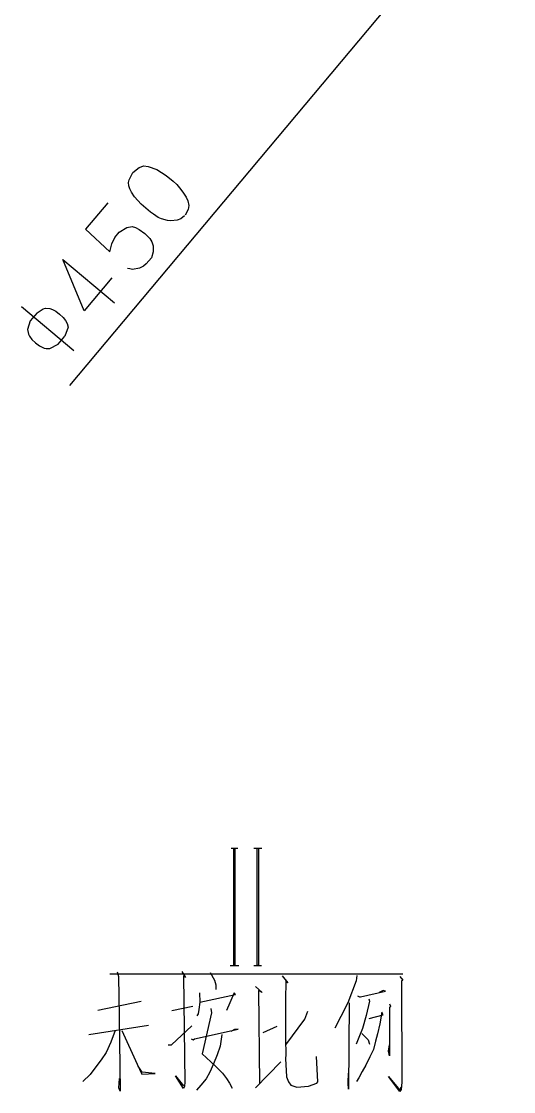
# Model space of a CAD drawing. Extents: x 0 to 8410, y 0 to 11890.
# Drawn here: x 5272.2 to 5470, y 7915.6 to 8345.3 of the extents above; entities that cross this region are included whole.
import ezdxf

# ---------------------------------------------------------------- set-up
doc = ezdxf.new("R2010")
doc.units = 0
doc.header["$MEASUREMENT"] = 0
doc.layers.add('6', color=7, linetype='Continuous')
doc.layers.add('8', color=7, linetype='Continuous')

# ---------------------------------------------------------------- blocks, each defined once
blk = doc.blocks.new('BLKENT218')
at = {"layer": '6', "color": 1, "linetype": 'Continuous'}
for p, q in [((5333.49, 8464.19), (5470.03, 8349.62)), ((5439.39, 8375.33), (5291.6, 8199.19))]:
    blk.add_line(p, q, dxfattribs=at)
at = {"layer": '6', "color": 2, "linetype": 'Continuous'}
for p, q in [((5316.93, 8284.61), (5319.58, 8286.68)), ((5319.58, 8286.68), (5321.39, 8287.31)), ((5321.39, 8287.31), (5323.21, 8287.09)), ((5323.21, 8287.09), (5326.61, 8285.91)), ((5326.61, 8285.91), (5330.4, 8283.46)), ((5315.3, 8280.71), (5315.46, 8281.77)), ((5315.46, 8281.77), (5316.93, 8284.61)), ((5330.4, 8283.46), (5333.19, 8281.12)), ((5315.41, 8279.31), (5315.3, 8280.71)), ((5315.85, 8278.1), (5315.41, 8279.31)), ((5316.41, 8276.8), (5315.85, 8278.1)), ((5333.19, 8281.12), (5334.63, 8279.79)), ((5334.63, 8279.79), (5336.32, 8277.89)), ((5336.32, 8277.89), (5337.42, 8276.37)), ((5317.6, 8274.96), (5316.41, 8276.8)), ((5320.36, 8271.93), (5317.6, 8274.96)), ((5337.42, 8276.37), (5338.46, 8274.78)), ((5338.46, 8274.78), (5339.07, 8273.31)), ((5339.07, 8273.31), (5339.54, 8271.48)), ((5306.98, 8272.53), (5298.03, 8261.88)), ((5324.11, 8268.78), (5320.36, 8271.93)), ((5325.25, 8267.95), (5324.11, 8268.78)), ((5339.18, 8269.75), (5338.02, 8267.5)), ((5339.54, 8271.48), (5339.18, 8269.75)), ((5327.19, 8266.56), (5325.25, 8267.95)), ((5328.45, 8266.1), (5327.19, 8266.56)), ((5330.97, 8265.41), (5328.45, 8266.1)), ((5332.3, 8265.25), (5330.97, 8265.41)), ((5334.77, 8265.58), (5332.3, 8265.25)), ((5336.29, 8266.09), (5334.77, 8265.58)), ((5337.79, 8267.22), (5336.29, 8266.09)), ((5298.03, 8261.88), (5307.75, 8252.77)), ((5309.74, 8258.62), (5311.45, 8260.65)), ((5311.45, 8260.65), (5314.54, 8262.6)), ((5314.54, 8262.6), (5316.67, 8262.96)), ((5316.67, 8262.96), (5318.05, 8262.64)), ((5318.05, 8262.64), (5319.57, 8261.84)), ((5319.57, 8261.84), (5321.83, 8260.18)), ((5321.83, 8260.18), (5323.8, 8258.17)), ((5307.75, 8252.77), (5308.51, 8256.07)), ((5308.51, 8256.07), (5309.74, 8258.62)), ((5323.8, 8258.17), (5324.63, 8256.76)), ((5324.63, 8256.76), (5325.17, 8255.23)), ((5325.18, 8252.84), (5324.46, 8250.46)), ((5325.17, 8255.23), (5325.18, 8252.84)), ((5297.45, 8229.16), (5288.81, 8249.79)), ((5288.81, 8249.79), (5309.61, 8232.33)), ((5322.34, 8247.93), (5321.24, 8247.06)), ((5324.46, 8250.46), (5322.34, 8247.93)), ((5315.8, 8246.02), (5314.8, 8246.14)), ((5316.84, 8245.74), (5315.8, 8246.02)), ((5319.65, 8246.25), (5316.84, 8245.74)), ((5321.24, 8247.06), (5319.65, 8246.25)), ((5308.57, 8242.41), (5297.45, 8229.16)), ((5272.2, 8230.88), (5293.33, 8213.15)), ((5278.49, 8228.35), (5280.96, 8229.98)), ((5280.96, 8229.98), (5281.91, 8230.25)), ((5281.91, 8230.25), (5283.58, 8230.05)), ((5283.58, 8230.05), (5284.73, 8229.68)), ((5278.49, 8228.35), (5275.78, 8225.12)), ((5284.73, 8229.68), (5285.98, 8228.99)), ((5285.98, 8228.99), (5287.54, 8227.8)), ((5287.54, 8227.8), (5288.98, 8226.47)), ((5288.98, 8226.47), (5289.98, 8225.27)), ((5275.78, 8225.12), (5274.68, 8221.63)), ((5274.68, 8221.63), (5274.9, 8220.37)), ((5290.97, 8222.53), (5289.64, 8218.99)), ((5289.98, 8225.27), (5290.59, 8224.04)), ((5290.59, 8224.04), (5290.97, 8222.53)), ((5274.9, 8220.37), (5275.1, 8219.73)), ((5275.1, 8219.73), (5275.5, 8218.91)), ((5275.5, 8218.91), (5276.45, 8217.64)), ((5276.45, 8217.64), (5277.89, 8216.31)), ((5286.94, 8215.76), (5289.64, 8218.99)), ((5277.89, 8216.31), (5279.45, 8215.12)), ((5279.45, 8215.12), (5281.35, 8214.12)), ((5281.35, 8214.12), (5282.13, 8213.95)), ((5282.13, 8213.95), (5283.57, 8213.93)), ((5283.57, 8213.93), (5286.94, 8215.76))]:
    blk.add_line(p, q, dxfattribs=at)
at = {"layer": '6', "color": 1, "linetype": 'Continuous'}
blk.add_solid([(5439.39, 8375.33), (5422.19, 8350.76), (5418.18, 8354.12)], dxfattribs=at)
blk = doc.blocks.new('BLKENT718')
at = {"layer": '8', "color": 2, "linetype": 'Continuous'}
for p, q in [((5359.22, 8013.2), (5356.48, 8013.2)), ((5357.53, 7966.2), (5357.53, 8013.2)), ((5358.05, 8013.2), (5358.05, 7966.2)), ((5368.9, 8013.2), (5365.63, 8013.2)), ((5366.94, 7966.2), (5366.94, 8013.2)), ((5367.46, 8013.2), (5367.46, 7966.2)), ((5310.66, 7963.62), (5311.18, 7961.86)), ((5336.67, 7963.82), (5338.11, 7961.46)), ((5356.09, 7966.2), (5359.62, 7966.2)), ((5358.05, 7966.2), (5357.53, 7966.2)), ((5365.63, 7966.2), (5368.77, 7966.2)), ((5367.46, 7966.2), (5366.94, 7966.2)), ((5311.18, 7961.86), (5311.45, 7945.58)), ((5338.11, 7961.46), (5337.33, 7962.05)), ((5337.33, 7962.05), (5337.85, 7919.31)), ((5348.05, 7963.42), (5349.88, 7960.29)), ((5349.88, 7960.29), (5350.4, 7958.52)), ((5377.07, 7962.05), (5379.29, 7959.31)), ((5378.5, 7960.29), (5378.37, 7952.05)), ((5379.29, 7959.31), (5378.5, 7960.29)), ((5406.74, 7960.09), (5403.34, 7951.27)), ((5407, 7962.25), (5406.74, 7960.09)), ((5424.26, 7961.86), (5425.56, 7960.29)), ((5425.56, 7960.29), (5424.91, 7959.9)), ((5424.91, 7959.9), (5425.04, 7919.31)), ((5343.73, 7955.19), (5343.86, 7951.46)), ((5350.4, 7958.52), (5350.4, 7956.56)), ((5357.72, 7955.19), (5354.58, 7948.13)), ((5358.24, 7954.6), (5357.72, 7955.19)), ((5366.35, 7957.74), (5368.96, 7955.39)), ((5368.96, 7955.39), (5367.52, 7956.17)), ((5367.52, 7956.17), (5367.92, 7918.72)), ((5408.44, 7953.62), (5418.5, 7955.97)), ((5417.59, 7956.17), (5416.02, 7955.39)), ((5418.5, 7955.97), (5417.59, 7956.17)), ((5302.95, 7948.33), (5320.33, 7951.86)), ((5343.86, 7951.46), (5343.47, 7948.52)), ((5343.86, 7951.46), (5358.24, 7954.6)), ((5378.37, 7952.05), (5378.37, 7943.62)), ((5403.34, 7951.27), (5400.6, 7945.78)), ((5403.99, 7951.27), (5403.73, 7916.56)), ((5407.26, 7954.01), (5408.05, 7953.62)), ((5408.05, 7953.62), (5408.44, 7953.62)), ((5412.1, 7951.86), (5410.79, 7946.17)), ((5411.84, 7952.84), (5412.1, 7951.86)), ((5420.2, 7950.88), (5420.6, 7949.9)), ((5332.62, 7948.13), (5341.12, 7949.9)), ((5343.21, 7946.76), (5342.69, 7945.97)), ((5343.47, 7948.52), (5343.21, 7946.76)), ((5348.57, 7947.15), (5344.91, 7930.68)), ((5348.31, 7948.91), (5348.57, 7947.15)), ((5386.09, 7944.6), (5387.39, 7947.93)), ((5411.97, 7944.99), (5417.59, 7946.37)), ((5417.07, 7947.54), (5416.28, 7942.84)), ((5417.59, 7946.37), (5417.07, 7947.54)), ((5420.6, 7949.9), (5420.2, 7949.31)), ((5420.2, 7949.31), (5420.2, 7929.9)), ((5299.29, 7938.52), (5323.34, 7942.25)), ((5311.45, 7945.58), (5311.84, 7915.78)), ((5332.49, 7934.4), (5340.73, 7942.05)), ((5378.37, 7943.62), (5378.37, 7936.17)), ((5378.5, 7934.4), (5386.09, 7944.6)), ((5400.6, 7945.78), (5398.24, 7941.07)), ((5410.79, 7946.17), (5409.35, 7940.88)), ((5416.28, 7942.84), (5415.37, 7938.72)), ((5309.88, 7940.09), (5308.18, 7935.39)), ((5312.62, 7940.09), (5318.77, 7926.56)), ((5341.77, 7936.76), (5359.29, 7940.68)), ((5352.75, 7938.52), (5352.1, 7933.82)), ((5357.85, 7940.48), (5356.41, 7939.7)), ((5359.29, 7940.68), (5357.85, 7940.48)), ((5369.35, 7939.31), (5374.97, 7941.86)), ((5409.35, 7940.88), (5407.79, 7937.35)), ((5409.09, 7938.91), (5411.58, 7936.37)), ((5415.37, 7938.72), (5414.58, 7935.78)), ((5308.18, 7935.39), (5306.22, 7931.27)), ((5331.18, 7934.4), (5332.49, 7934.4)), ((5340.47, 7936.76), (5341.25, 7936.37)), ((5341.25, 7936.37), (5341.77, 7936.76)), ((5352.1, 7933.82), (5350.92, 7930.29)), ((5378.37, 7936.17), (5378.5, 7930.88)), ((5407.79, 7937.35), (5406.74, 7934.6)), ((5411.58, 7936.37), (5412.1, 7934.6)), ((5414.58, 7935.78), (5413.67, 7932.44)), ((5419.81, 7931.86), (5420.2, 7934.4)), ((5306.22, 7931.27), (5304.26, 7928.33)), ((5344.91, 7930.68), (5346.61, 7929.11)), ((5350.92, 7930.29), (5349.35, 7926.76)), ((5378.5, 7930.29), (5378.37, 7928.91)), ((5378.5, 7930.88), (5378.5, 7930.29)), ((5391.31, 7919.5), (5390.79, 7929.7)), ((5412.23, 7929.5), (5410.66, 7926.17)), ((5413.67, 7932.44), (5412.23, 7929.5)), ((5420.2, 7929.9), (5419.81, 7931.86)), ((5301.77, 7924.99), (5299.81, 7922.44)), ((5304.26, 7928.33), (5301.77, 7924.99)), ((5318.77, 7926.56), (5320.6, 7922.64)), ((5320.73, 7923.42), (5319.16, 7925.78)), ((5346.61, 7929.11), (5348.31, 7927.54)), ((5349.35, 7926.76), (5347.92, 7923.42)), ((5348.31, 7927.54), (5350.53, 7925.58)), ((5350.53, 7925.58), (5353.01, 7923.03)), ((5366.35, 7917.15), (5376.41, 7927.54)), ((5378.37, 7928.91), (5378.77, 7921.46)), ((5410.66, 7926.17), (5409.22, 7923.62)), ((5299.81, 7922.44), (5296.94, 7919.7)), ((5311.32, 7917.15), (5311.58, 7920.88)), ((5320.6, 7922.64), (5325.96, 7922.84)), ((5325.96, 7922.84), (5320.73, 7923.42)), ((5337.33, 7916.76), (5334.19, 7921.86)), ((5334.19, 7921.86), (5337.33, 7917.93)), ((5346.48, 7920.68), (5344.26, 7918.13)), ((5347.92, 7923.42), (5346.48, 7920.68)), ((5353.01, 7923.03), (5354.58, 7920.88)), ((5354.58, 7920.88), (5355.89, 7918.91)), ((5378.77, 7921.46), (5379.55, 7919.5)), ((5403.47, 7919.11), (5403.73, 7923.03)), ((5407.79, 7921.07), (5406.87, 7919.7)), ((5409.22, 7923.62), (5407.79, 7921.07)), ((5424.26, 7915.58), (5419.81, 7921.66)), ((5419.81, 7921.66), (5424.39, 7915.97)), ((5311.84, 7915.78), (5311.32, 7917.15)), ((5337.72, 7917.74), (5337.33, 7916.76)), ((5337.85, 7919.31), (5337.72, 7917.74)), ((5344.26, 7918.13), (5342.56, 7916.17)), ((5355.89, 7918.91), (5356.94, 7916.95)), ((5367.92, 7918.72), (5366.35, 7917.15)), ((5379.55, 7919.5), (5380.47, 7918.13)), ((5380.47, 7918.13), (5382.95, 7917.35)), ((5382.95, 7917.35), (5387.65, 7917.74)), ((5387.65, 7917.74), (5390.92, 7918.91)), ((5390.92, 7918.91), (5391.31, 7919.5)), ((5403.73, 7916.56), (5403.47, 7919.11)), ((5424.78, 7916.37), (5424.26, 7915.58)), ((5424.39, 7915.97), (5424.78, 7917.54)), ((5425.04, 7919.31), (5424.78, 7916.37))]:
    blk.add_line(p, q, dxfattribs=at)

msp = doc.modelspace()

# ---------------------------------------------------------------- linework, layer by layer
at = {"layer": '6'}
msp.add_line((5425.49, 7962.74), (5307.71, 7962.74), dxfattribs=at)

# ---------------------------------------------------------------- block references
for name in ['BLKENT218', 'BLKENT718']:
    msp.add_blockref(name, (0, 0), dxfattribs=at)

doc.saveas('drawing.dxf')
